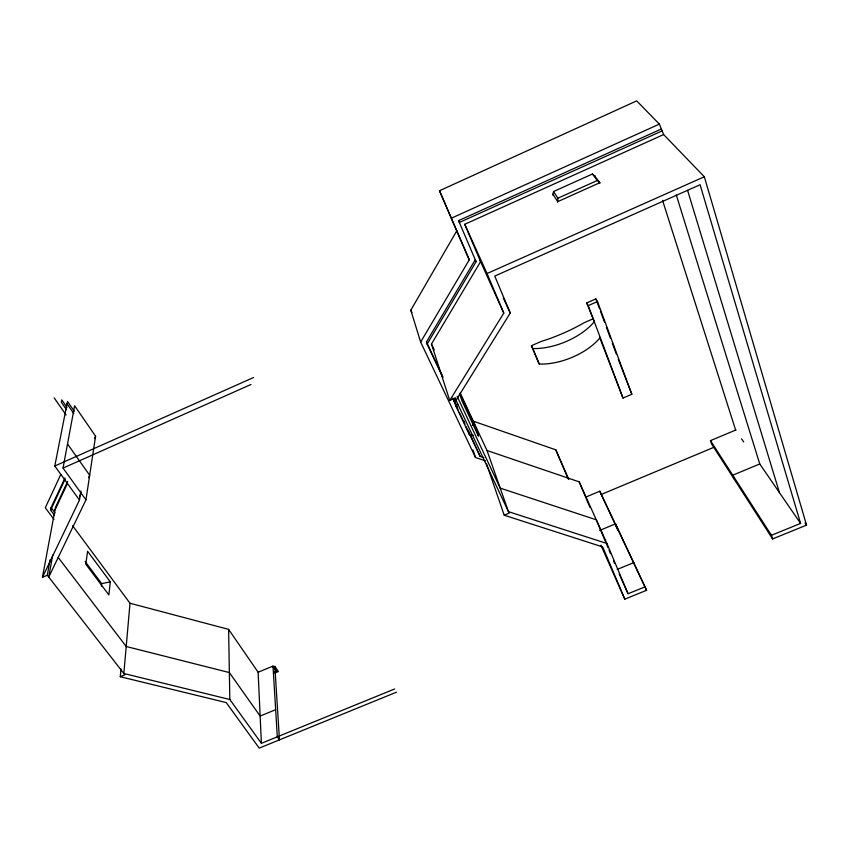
<?xml version="1.0" encoding="UTF-8"?>
<svg xmlns="http://www.w3.org/2000/svg" width="849" height="849" viewBox="0 0 849 849"><rect width="100%" height="100%" fill="white"/><g stroke="black" fill="none" stroke-linecap="round" stroke-linejoin="round"><path stroke-width="1.27" d="M557.676 202.083L557.889 198.21L553.548 191.524L592.432 174.003L595.372 176.359M72.6 525.701L130.003 603.246L123.848 673.501L229.824 699.502L261.396 743.31L394.605 688.985M396.525 692.168L259.21 748.118L226.216 702.59L120.271 676.717L120.983 668.895M110.306 581.841L108.852 594.926L85.791 564.161L87.596 551.266L110.306 581.841L101.689 583.624L85.102 561.465M101.381 586.128L101.689 583.624M85.951 499.87L95.587 436.195L74.616 405.748L63.038 468.075L85.951 499.87L48.743 577.097L52.691 555.034M50.112 559.714L47.3 575.24L42.45 577.341L79.466 500.082L80.91 490.977M42.45 577.341L55.461 507.426L67.708 481.362M54.58 515.396L50.632 510.1L51.11 507.575L64.98 477.934M79.466 500.082L54.782 466.027L67.485 401.418L74.234 411.181M552.741 195.015L553.548 191.524M60.746 474.549L45.305 507.755L53.986 519.365M50.632 510.1L65.086 479.218M54.994 509.962L67.273 483.834M94.462 438.572L95.587 436.195M79.466 496.623L81.164 493.067M88.54 477.658L89.676 475.281L67.517 443.985M485.448 460.848L475.504 457.505L420.648 342.073L410.81 310.203L456.741 230.896L439.495 190.738L636.686 100.882L659.365 124.103L663.621 134.556L704.33 176.762L806.55 525.106L772.59 538.945L711.642 444.069L710.486 440.631L735.934 429.955M420.648 342.073L469.274 259.815L439.495 190.738M427.111 344.089L426.442 341.977L475.238 259.773L476.098 261.694L427.111 344.089L442.923 377.561M486.551 463.925L504.21 515.226L509.156 513.146L455 398.16L449.737 400.441L431.472 344.025L480.576 261.662L464.743 224.295L663.621 134.556M449.737 400.441L503.786 313.101L487.05 273.527L464.743 224.295M710.486 440.631L771.433 535.294L800.586 523.409L700.085 184.753L494.755 276.074L510.26 313.016L456.019 400.303L455.213 397.884M473.36 435.452L469.518 434.932L455.775 405.843L457.855 404.22M451.403 218.182L659.365 124.103M476.098 261.694L458.566 220.634L660.936 129.186M662.453 130.746L459.373 222.459L458.566 220.634M557.889 198.21L597.293 180.487L600.084 183.023M54.782 466.027L253.639 377.476M487.05 273.527L704.33 176.762M63.038 468.075L250.996 384.48M592.698 318.98L584.208 322.684A100.723 47.194 -22.7 0 1 563.258 333.233L555.968 336.257A100.723 47.194 -22.7 0 1 541.195 341.447L531.432 345.702L532.748 348.514A47.013 23.082 -22.3 0 0 594.289 321.686L586.67 302.955L595.881 298.912L597.494 301.575L631.826 394.276L622.996 398.043L599.553 337.191M586.67 302.955L588.24 305.619L597.494 301.575M120.271 676.717L124.856 674.796L47.3 575.24M585.693 497.121L599.84 491.2L646.588 590.288L624.8 599.161L600.933 545.217M599.84 491.2L601.188 494.489L714.242 447.158M261.396 743.31L258.138 672.238L272.996 666.072L276.519 671.294L274.078 672.302M599.649 530.445L615.546 523.844L646.588 590.288M800.586 523.409L759.77 463.968L732.74 475.185L733.897 478.709M272.487 667.356L274.843 666.369L278.345 671.57L274.821 673.034M275.649 709.69L260.144 716.057L229.368 672.578L126.214 646.492L58.188 557.422M617.138 569.456L633.789 562.611M619.218 574.083L628.048 593.769L645.166 586.797M472.32 425.296L474.591 424.893L478.486 436.142L462.026 400.961L459.542 393.66M130.003 603.246L228.625 629.374L258.138 672.238M504.21 515.226L602.716 546.936L624.8 599.161M628.048 593.769L606.961 543.519L508.455 511.66L487.018 450.522L460.19 393.034M466.059 426.569L480.173 456.454L483.909 457.707M487.018 450.522L579.198 481.85L606.961 543.519M472.522 420.913L555.798 449.832L568.734 479.303M594.396 175.584L599.776 182.747L557.697 201.659L552.922 194.251M592.432 174.003L597.293 180.487M51.11 507.575L55.058 512.86M54.187 397.894L66.105 414.991M66.519 409.727L61.319 402.235L61.797 399.911L66.986 407.382M805.054 522.942L806.55 525.106M67.029 403.742L73.799 413.527M741.548 438.827L743.735 442.011M631.826 394.276L618.274 359.329M454.088 399.73L455.722 403.201M426.442 341.977L442.775 376.585M452.92 398.054L457.42 407.605M463.618 420.733L464.743 423.11M468.69 431.472L480.173 456.454M453.079 399.072L458.163 409.834M459.288 412.221L464.934 424.182M410.81 310.203L411.935 312.591M601.188 494.489L618.221 530.731L616.841 527.367M457.165 396.398L500.199 488.122L596.285 519.8L605.443 541.598M431.472 344.025L434.274 349.99M600.222 337.488A46.621 23.401 -22.2 0 1 539.179 363.988L531.432 345.702M459.935 393.501L474.591 424.893M503.245 297.808L510.26 313.016M479.717 259.741L503.786 313.101M456.741 230.896L469.274 259.815M555.798 449.832L568.172 478.836M606.462 544.018L607.99 547.658M608.998 550.078L610.527 553.707M613.583 560.977L614.602 563.396M579.198 481.85L589.938 507.362M532.748 348.514L539.179 363.988M615.812 524.841L616.501 526.529M615.546 523.844L617.966 529.755M588.24 305.619L622.996 398.043M595.881 298.912L599.543 308.781M600.455 311.243L604.562 322.344M606.398 327.268L610.505 338.369M612.331 343.304L616.448 354.394M467.873 430.008L469.518 434.932M473.01 449.991L475.504 457.505M453.398 398.627L455.775 405.843M662.538 200.322L735.712 430.316M771.433 535.294L772.59 538.945M676.313 195.037L759.77 463.968M687.563 190.293L779.446 492.622M276.349 668.609L276.519 671.294M274.843 666.369L279.459 739.872L277.305 736.815L272.996 666.072M228.625 629.374L229.824 699.502"/></g></svg>
